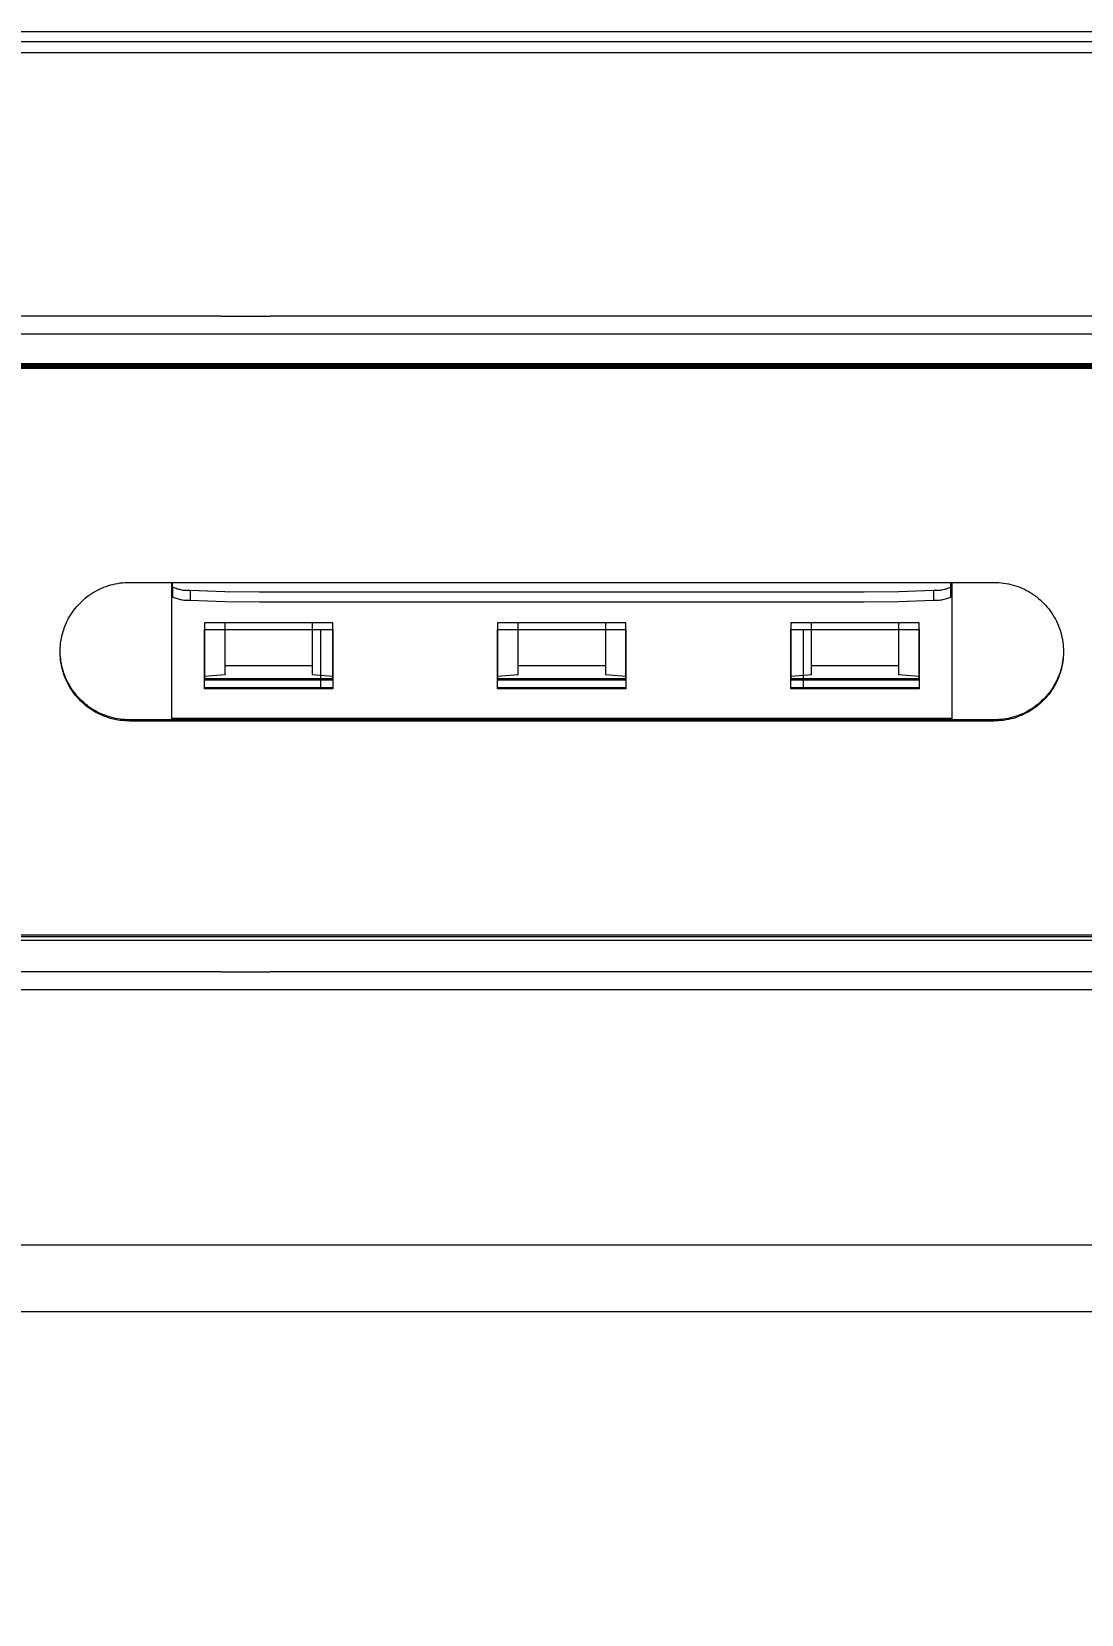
# Model space of a CAD drawing. Header units: millimetres. Extents: x -279 to 4999, y 61 to 3536.
# Drawn here: x 1380.2 to 1485.9, y 3115.2 to 3274.5 of the extents above; entities that cross this region are included whole.
import ezdxf

# ---------------------------------------------------------------- set-up
doc = ezdxf.new("R2010")
doc.units = ezdxf.units.MM
doc.layers.add('ZANO_R', color=7, linetype='Continuous', lineweight=0)
doc.layers.add('ZANO_W', color=1, linetype='Continuous', lineweight=0)
doc.styles.add('Arial', font='arial.ttf')
doc.styles.get("Standard").update_dxf_attribs({"font": 'ARIALUNI.TTF'})
doc.dimstyles.new('pl i ang', dxfattribs={"dimtxt": 50, "dimasz": 50, "dimexe": 1.25, "dimexo": 0.625, "dimgap": 10, "dimtad": 1, "dimtoh": 1, "dimtxsty": 'Standard', "dimcen": 2.5, "dimclrd": 1, "dimclre": 1, "dimclrt": 1, "dimadec": 0, "dimazin": 0, "dimtfac": 1, "dimtmove": 0, "dimatfit": 3, "dimfxl": 1, "dimarcsym": 1})

# ---------------------------------------------------------------- blocks, each defined once
blk = doc.blocks.new('*D420')
at = {"layer": 'ZANO_W', "color": 1, "lineweight": -2}
blk.add_arc((3828.64, 2822.36), 150.81, 99.5517, 164.7582, dxfattribs=at)
at = {"layer": 'ZANO_W', "color": 1}
for points in [[(3803.84, 2964.42), (3803.39, 2977.74), (3843.59, 2972.43)], [(3676.53, 2862.89), (3689.74, 2861.12), (3677.83, 2822.36)]]:
    blk.add_solid(points, dxfattribs=at)
at = {"layer": 'ZANO_W', "color": 1, "insert": (3706.83, 2956.91), "char_height": 40, "attachment_point": 5, "rotation": 42.155, "style": 'Arial'}
blk.add_mtext('96%%d', dxfattribs=at)

msp = doc.modelspace()

# ---------------------------------------------------------------- linework, layer by layer
at = {"layer": 'ZANO_R'}
for p, q in [((2672.69, 3274.48), (191.52, 3274.48)), ((2678.9, 3272.36), (188.22, 3272.36)), ((191.1, 3273.48), (2673.1, 3273.48)), ((1399.24, 3245.86), (1311.84, 3245.86)), ((1399.24, 3245.86), (1404.24, 3245.86)), ((1491.64, 3245.86), (1404.24, 3245.86)), ((1311.84, 3244.07), (1399.24, 3244.07)), ((1399.24, 3244.07), (1404.24, 3244.07)), ((1404.24, 3244.07), (1491.64, 3244.07)), ((1491.95, 3241.06), (1375.17, 3241.06)), ((1491.95, 3240.94), (1375.17, 3240.94)), ((1491.95, 3240.82), (1375.17, 3240.82)), ((1491.95, 3240.7), (1375.17, 3240.7)), ((1491.95, 3240.58), (1375.17, 3240.58)), ((1386.39, 3218.02), (1386.6, 3218.14)), ((1386.6, 3218.14), (1386.81, 3218.26)), ((1386.81, 3218.26), (1387.03, 3218.37)), ((1387.03, 3218.37), (1387.25, 3218.47)), ((1387.25, 3218.47), (1387.47, 3218.56)), ((1387.47, 3218.56), (1387.69, 3218.64)), ((1387.69, 3218.64), (1387.92, 3218.72)), ((1387.92, 3218.72), (1388.15, 3218.79)), ((1388.15, 3218.79), (1388.39, 3218.85)), ((1388.39, 3218.85), (1388.62, 3218.9)), ((1388.62, 3218.9), (1388.86, 3218.95)), ((1388.86, 3218.95), (1389.1, 3218.99)), ((1389.1, 3218.99), (1389.34, 3219.01)), ((1389.34, 3219.01), (1389.58, 3219.04)), ((1389.58, 3219.04), (1389.82, 3219.05)), ((1389.82, 3219.05), (1390.06, 3219.05)), ((1390.06, 3219.05), (1477.06, 3219.05)), ((1394.31, 3205.21), (1394.31, 3219.05)), ((1394.39, 3218.61), (1394.39, 3219.05)), ((1394.39, 3218.61), (1394.39, 3218.59)), ((1394.39, 3218.59), (1394.5, 3218.54)), ((1394.39, 3218.58), (1394.39, 3217.59)), ((1394.5, 3218.54), (1394.61, 3218.49)), ((1394.61, 3218.49), (1394.73, 3218.45)), ((1394.73, 3218.45), (1394.84, 3218.41)), ((1394.84, 3218.41), (1394.96, 3218.38)), ((1394.96, 3218.38), (1395.07, 3218.35)), ((1395.07, 3218.35), (1395.19, 3218.32)), ((1395.19, 3218.32), (1395.31, 3218.3)), ((1395.31, 3218.3), (1395.43, 3218.28)), ((1395.43, 3218.28), (1395.55, 3218.27)), ((1395.55, 3218.27), (1395.67, 3218.26)), ((1395.67, 3218.26), (1395.79, 3218.25)), ((1395.79, 3218.25), (1395.91, 3218.25)), ((1395.91, 3218.25), (1396.03, 3218.25)), ((1396.03, 3218.25), (1396.15, 3218.26)), ((1396.15, 3218.26), (1396.15, 3217.26)), ((1396.15, 3218.26), (1399.64, 3218.12)), ((1399.64, 3218.12), (1403.13, 3218.08)), ((1403.13, 3218.08), (1463.99, 3218.08)), ((1463.99, 3218.08), (1467.48, 3218.12)), ((1467.48, 3218.12), (1470.97, 3218.26)), ((1470.97, 3218.26), (1470.97, 3217.26)), ((1470.97, 3218.26), (1471.09, 3218.25)), ((1471.09, 3218.25), (1471.22, 3218.25)), ((1471.22, 3218.25), (1471.34, 3218.25)), ((1471.34, 3218.25), (1471.46, 3218.26)), ((1471.46, 3218.26), (1471.58, 3218.27)), ((1471.58, 3218.27), (1471.7, 3218.28)), ((1471.7, 3218.28), (1471.82, 3218.3)), ((1471.82, 3218.3), (1471.93, 3218.32)), ((1471.93, 3218.32), (1472.05, 3218.35)), ((1472.05, 3218.35), (1472.17, 3218.38)), ((1472.17, 3218.38), (1472.28, 3218.41)), ((1472.28, 3218.41), (1472.4, 3218.45)), ((1472.4, 3218.45), (1472.51, 3218.49)), ((1472.51, 3218.49), (1472.62, 3218.54)), ((1472.62, 3218.54), (1472.73, 3218.59)), ((1472.73, 3218.61), (1472.73, 3219.05)), ((1472.73, 3218.59), (1472.73, 3218.61)), ((1472.73, 3217.59), (1472.73, 3218.58)), ((1472.81, 3219.05), (1472.81, 3205.21)), ((1477.06, 3219.05), (1477.31, 3219.05)), ((1477.31, 3219.05), (1477.55, 3219.03)), ((1477.55, 3219.03), (1477.79, 3219.01)), ((1477.79, 3219.01), (1478.03, 3218.98)), ((1478.03, 3218.98), (1478.28, 3218.95)), ((1478.28, 3218.95), (1478.51, 3218.9)), ((1478.51, 3218.9), (1478.75, 3218.85)), ((1478.75, 3218.85), (1478.99, 3218.78)), ((1478.99, 3218.78), (1479.22, 3218.71)), ((1479.22, 3218.71), (1479.45, 3218.63)), ((1479.45, 3218.63), (1479.68, 3218.55)), ((1479.68, 3218.55), (1479.91, 3218.45)), ((1479.91, 3218.45), (1480.13, 3218.35)), ((1480.13, 3218.35), (1480.34, 3218.24)), ((1480.34, 3218.24), (1480.56, 3218.12)), ((1480.56, 3218.12), (1480.77, 3217.99)), ((1384.59, 3216.43), (1384.74, 3216.62)), ((1384.74, 3216.62), (1384.9, 3216.8)), ((1384.9, 3216.8), (1385.07, 3216.97)), ((1385.07, 3216.97), (1385.24, 3217.14)), ((1385.24, 3217.14), (1385.42, 3217.3)), ((1385.42, 3217.3), (1385.6, 3217.46)), ((1385.6, 3217.46), (1385.79, 3217.61)), ((1385.79, 3217.61), (1385.99, 3217.75)), ((1385.99, 3217.75), (1386.19, 3217.89)), ((1386.19, 3217.89), (1386.39, 3218.02)), ((1394.39, 3217.59), (1394.5, 3217.54)), ((1394.5, 3217.54), (1394.61, 3217.5)), ((1394.61, 3217.5), (1394.73, 3217.45)), ((1394.73, 3217.45), (1394.84, 3217.42)), ((1394.84, 3217.42), (1394.96, 3217.38)), ((1394.96, 3217.38), (1395.07, 3217.35)), ((1395.07, 3217.35), (1395.19, 3217.32)), ((1395.19, 3217.32), (1395.31, 3217.3)), ((1395.31, 3217.3), (1395.43, 3217.28)), ((1395.43, 3217.28), (1395.55, 3217.27)), ((1395.55, 3217.27), (1395.67, 3217.26)), ((1395.67, 3217.26), (1395.79, 3217.25)), ((1395.79, 3217.25), (1395.91, 3217.25)), ((1395.91, 3217.25), (1396.03, 3217.25)), ((1396.03, 3217.25), (1396.15, 3217.26)), ((1396.15, 3217.26), (1399.64, 3217.12)), ((1399.64, 3217.12), (1403.13, 3217.08)), ((1403.13, 3217.08), (1463.99, 3217.08)), ((1463.99, 3217.08), (1467.48, 3217.12)), ((1467.48, 3217.12), (1470.97, 3217.26)), ((1470.97, 3217.26), (1471.09, 3217.25)), ((1471.09, 3217.25), (1471.22, 3217.25)), ((1471.22, 3217.25), (1471.34, 3217.25)), ((1471.34, 3217.25), (1471.46, 3217.26)), ((1471.46, 3217.26), (1471.58, 3217.27)), ((1471.58, 3217.27), (1471.7, 3217.28)), ((1471.7, 3217.28), (1471.82, 3217.3)), ((1471.82, 3217.3), (1471.93, 3217.32)), ((1471.93, 3217.32), (1472.05, 3217.35)), ((1472.05, 3217.35), (1472.17, 3217.38)), ((1472.17, 3217.38), (1472.28, 3217.42)), ((1472.28, 3217.42), (1472.4, 3217.45)), ((1472.4, 3217.45), (1472.51, 3217.5)), ((1472.51, 3217.5), (1472.62, 3217.54)), ((1472.62, 3217.54), (1472.73, 3217.59)), ((1480.77, 3217.99), (1480.97, 3217.86)), ((1480.97, 3217.86), (1481.17, 3217.72)), ((1481.17, 3217.72), (1481.37, 3217.58)), ((1481.37, 3217.58), (1481.56, 3217.42)), ((1481.56, 3217.42), (1481.74, 3217.26)), ((1481.74, 3217.26), (1481.92, 3217.1)), ((1481.92, 3217.1), (1482.09, 3216.92)), ((1482.09, 3216.92), (1482.26, 3216.75)), ((1482.26, 3216.75), (1482.42, 3216.56)), ((1482.42, 3216.56), (1482.57, 3216.37)), ((1383.61, 3214.78), (1383.7, 3215)), ((1383.7, 3215), (1383.81, 3215.21)), ((1383.81, 3215.21), (1383.92, 3215.43)), ((1383.92, 3215.43), (1384.04, 3215.64)), ((1384.04, 3215.64), (1384.17, 3215.84)), ((1384.17, 3215.84), (1384.3, 3216.04)), ((1384.3, 3216.04), (1384.44, 3216.24)), ((1384.44, 3216.24), (1384.59, 3216.43)), ((1410.52, 3214.97), (1397.6, 3214.97)), ((1397.6, 3214.97), (1397.6, 3209.24)), ((1399.68, 3209.73), (1399.68, 3214.97)), ((1408.45, 3214.97), (1408.45, 3209.73)), ((1410.52, 3209.24), (1410.52, 3214.97)), ((1440.01, 3214.97), (1427.1, 3214.97)), ((1427.1, 3214.97), (1427.1, 3209.24)), ((1429.18, 3209.73), (1429.18, 3214.97)), ((1437.95, 3214.97), (1437.95, 3209.73)), ((1440.01, 3209.24), (1440.01, 3214.97)), ((1456.6, 3214.97), (1456.6, 3209.24)), ((1469.52, 3214.97), (1456.6, 3214.97)), ((1458.68, 3209.73), (1458.68, 3214.97)), ((1467.45, 3214.97), (1467.45, 3209.73)), ((1469.52, 3209.24), (1469.52, 3214.97)), ((1482.57, 3216.37), (1482.72, 3216.18)), ((1482.72, 3216.18), (1482.86, 3215.98)), ((1482.86, 3215.98), (1482.99, 3215.77)), ((1482.99, 3215.77), (1483.12, 3215.56)), ((1483.12, 3215.56), (1483.24, 3215.35)), ((1483.24, 3215.35), (1483.35, 3215.13)), ((1483.35, 3215.13), (1483.45, 3214.91)), ((1483.45, 3214.91), (1483.55, 3214.69)), ((1383.15, 3213.15), (1383.19, 3213.39)), ((1383.19, 3213.39), (1383.24, 3213.63)), ((1383.24, 3213.63), (1383.29, 3213.86)), ((1383.29, 3213.86), (1383.36, 3214.09)), ((1383.36, 3214.09), (1383.43, 3214.32)), ((1383.43, 3214.32), (1383.52, 3214.55)), ((1383.52, 3214.55), (1383.61, 3214.78)), ((1397.6, 3214.3), (1410.52, 3214.3)), ((1397.6, 3208.32), (1397.6, 3214.3)), ((1409.29, 3208.44), (1409.29, 3214.3)), ((1410.52, 3214.3), (1410.52, 3208.32)), ((1427.1, 3214.3), (1440.02, 3214.3)), ((1427.1, 3208.32), (1427.1, 3214.3)), ((1440.02, 3214.3), (1440.02, 3208.32)), ((1456.6, 3214.3), (1469.52, 3214.3)), ((1456.6, 3208.32), (1456.6, 3214.3)), ((1457.84, 3214.3), (1457.84, 3208.44)), ((1469.52, 3214.3), (1469.52, 3208.32)), ((1483.55, 3214.69), (1483.64, 3214.46)), ((1483.64, 3214.46), (1483.72, 3214.23)), ((1483.72, 3214.23), (1483.79, 3214)), ((1483.79, 3214), (1483.85, 3213.76)), ((1483.85, 3213.76), (1483.91, 3213.52)), ((1483.91, 3213.52), (1483.95, 3213.29)), ((1483.95, 3213.29), (1483.99, 3213.04)), ((1383.06, 3212.19), (1383.07, 3212.43)), ((1383.06, 3211.95), (1383.06, 3212.19)), ((1383.07, 3211.79), (1383.06, 3212.03)), ((1383.07, 3211.71), (1383.06, 3211.95)), ((1383.07, 3212.43), (1383.09, 3212.67)), ((1383.09, 3211.55), (1383.07, 3211.79)), ((1383.09, 3211.47), (1383.07, 3211.71)), ((1383.09, 3212.67), (1383.11, 3212.91)), ((1383.11, 3212.91), (1383.15, 3213.15)), ((1483.99, 3213.04), (1484.02, 3212.8)), ((1484.02, 3212.8), (1484.04, 3212.56)), ((1484.05, 3211.79), (1484.03, 3211.55)), ((1484.04, 3212.56), (1484.06, 3212.32)), ((1484.06, 3211.83), (1484.04, 3211.58)), ((1484.06, 3212.03), (1484.05, 3211.79)), ((1484.06, 3212.32), (1484.06, 3212.07)), ((1484.06, 3212.07), (1484.06, 3211.83)), ((1383.12, 3211.32), (1383.09, 3211.55)), ((1383.11, 3211.23), (1383.09, 3211.47)), ((1383.15, 3210.99), (1383.11, 3211.23)), ((1383.15, 3211.08), (1383.12, 3211.32)), ((1383.19, 3210.84), (1383.15, 3211.08)), ((1383.19, 3210.75), (1383.15, 3210.99)), ((1383.25, 3210.61), (1383.19, 3210.84)), ((1383.24, 3210.52), (1383.19, 3210.75)), ((1383.29, 3210.28), (1383.24, 3210.52)), ((1383.3, 3210.37), (1383.25, 3210.61)), ((1383.36, 3210.05), (1383.29, 3210.28)), ((1383.37, 3210.14), (1383.3, 3210.37)), ((1383.45, 3209.91), (1383.37, 3210.14)), ((1408.45, 3210.66), (1399.68, 3210.66)), ((1437.95, 3210.66), (1429.18, 3210.66)), ((1467.45, 3210.66), (1458.68, 3210.66)), ((1483.75, 3210.14), (1483.68, 3209.91)), ((1483.79, 3210.15), (1483.72, 3209.91)), ((1483.82, 3210.37), (1483.75, 3210.14)), ((1483.85, 3210.38), (1483.79, 3210.15)), ((1483.88, 3210.61), (1483.82, 3210.37)), ((1483.91, 3210.62), (1483.85, 3210.38)), ((1483.93, 3210.84), (1483.88, 3210.61)), ((1483.95, 3210.86), (1483.91, 3210.62)), ((1483.97, 3211.08), (1483.93, 3210.84)), ((1483.99, 3211.1), (1483.95, 3210.86)), ((1484.01, 3211.32), (1483.97, 3211.08)), ((1484.02, 3211.34), (1483.99, 3211.1)), ((1484.03, 3211.55), (1484.01, 3211.32)), ((1484.04, 3211.58), (1484.02, 3211.34)), ((1383.43, 3209.82), (1383.36, 3210.05)), ((1383.52, 3209.59), (1383.43, 3209.82)), ((1383.53, 3209.69), (1383.45, 3209.91)), ((1383.61, 3209.37), (1383.52, 3209.59)), ((1383.62, 3209.46), (1383.53, 3209.69)), ((1383.7, 3209.15), (1383.61, 3209.37)), ((1383.72, 3209.24), (1383.62, 3209.46)), ((1383.81, 3208.93), (1383.7, 3209.15)), ((1383.82, 3209.03), (1383.72, 3209.24)), ((1383.92, 3208.72), (1383.81, 3208.93)), ((1383.94, 3208.82), (1383.82, 3209.03)), ((1384.04, 3208.51), (1383.92, 3208.72)), ((1384.06, 3208.61), (1383.94, 3208.82)), ((1384.17, 3208.3), (1384.04, 3208.51)), ((1384.18, 3208.4), (1384.06, 3208.61)), ((1399.68, 3209.73), (1397.6, 3209.57)), ((1397.6, 3209.36), (1410.52, 3209.36)), ((1397.6, 3209.24), (1410.52, 3209.24)), ((1410.52, 3209.57), (1408.45, 3209.73)), ((1429.18, 3209.73), (1427.1, 3209.57)), ((1427.1, 3209.36), (1440.01, 3209.36)), ((1427.1, 3209.24), (1440.01, 3209.24)), ((1440.01, 3209.57), (1437.95, 3209.73)), ((1458.68, 3209.73), (1456.6, 3209.57)), ((1456.6, 3209.36), (1469.52, 3209.36)), ((1456.6, 3209.24), (1469.52, 3209.24)), ((1469.52, 3209.57), (1467.45, 3209.73)), ((1483.07, 3208.61), (1482.94, 3208.4)), ((1483.12, 3208.58), (1482.99, 3208.37)), ((1483.19, 3208.82), (1483.07, 3208.61)), ((1483.24, 3208.79), (1483.12, 3208.58)), ((1483.3, 3209.03), (1483.19, 3208.82)), ((1483.35, 3209.01), (1483.24, 3208.79)), ((1483.41, 3209.24), (1483.3, 3209.03)), ((1483.45, 3209.23), (1483.35, 3209.01)), ((1483.5, 3209.46), (1483.41, 3209.24)), ((1483.55, 3209.45), (1483.45, 3209.23)), ((1483.59, 3209.69), (1483.5, 3209.46)), ((1483.64, 3209.68), (1483.55, 3209.45)), ((1483.68, 3209.91), (1483.59, 3209.69)), ((1483.72, 3209.91), (1483.64, 3209.68)), ((1384.3, 3208.1), (1384.17, 3208.3)), ((1384.32, 3208.2), (1384.18, 3208.4)), ((1384.44, 3207.9), (1384.3, 3208.1)), ((1384.46, 3208.01), (1384.32, 3208.2)), ((1384.59, 3207.71), (1384.44, 3207.9)), ((1384.61, 3207.82), (1384.46, 3208.01)), ((1384.74, 3207.53), (1384.59, 3207.71)), ((1384.76, 3207.63), (1384.61, 3207.82)), ((1384.9, 3207.35), (1384.74, 3207.53)), ((1384.92, 3207.45), (1384.76, 3207.63)), ((1385.07, 3207.17), (1384.9, 3207.35)), ((1385.09, 3207.28), (1384.92, 3207.45)), ((1385.24, 3207), (1385.07, 3207.17)), ((1385.26, 3207.11), (1385.09, 3207.28)), ((1385.42, 3206.84), (1385.24, 3207)), ((1385.44, 3206.95), (1385.26, 3207.11)), ((1385.62, 3206.8), (1385.44, 3206.95)), ((1410.52, 3208.44), (1397.6, 3208.44)), ((1410.52, 3208.32), (1397.6, 3208.32)), ((1440.02, 3208.44), (1427.1, 3208.44)), ((1440.02, 3208.32), (1427.1, 3208.32)), ((1469.52, 3208.44), (1456.6, 3208.44)), ((1469.52, 3208.32), (1456.6, 3208.32)), ((1481.69, 3206.95), (1481.5, 3206.8)), ((1481.74, 3206.88), (1481.56, 3206.72)), ((1481.86, 3207.11), (1481.69, 3206.95)), ((1481.92, 3207.05), (1481.74, 3206.88)), ((1482.04, 3207.28), (1481.86, 3207.11)), ((1482.09, 3207.22), (1481.92, 3207.05)), ((1482.2, 3207.45), (1482.04, 3207.28)), ((1482.26, 3207.4), (1482.09, 3207.22)), ((1482.36, 3207.63), (1482.2, 3207.45)), ((1482.42, 3207.58), (1482.26, 3207.4)), ((1482.52, 3207.82), (1482.36, 3207.63)), ((1482.57, 3207.77), (1482.42, 3207.58)), ((1482.67, 3208.01), (1482.52, 3207.82)), ((1482.72, 3207.97), (1482.57, 3207.77)), ((1482.81, 3208.2), (1482.67, 3208.01)), ((1482.86, 3208.17), (1482.72, 3207.97)), ((1482.94, 3208.4), (1482.81, 3208.2)), ((1482.99, 3208.37), (1482.86, 3208.17)), ((1385.6, 3206.68), (1385.42, 3206.84)), ((1385.79, 3206.53), (1385.6, 3206.68)), ((1385.81, 3206.65), (1385.62, 3206.8)), ((1385.99, 3206.39), (1385.79, 3206.53)), ((1386, 3206.5), (1385.81, 3206.65)), ((1386.19, 3206.25), (1385.99, 3206.39)), ((1386.2, 3206.37), (1386, 3206.5)), ((1386.39, 3206.12), (1386.19, 3206.25)), ((1386.4, 3206.24), (1386.2, 3206.37)), ((1386.6, 3206), (1386.39, 3206.12)), ((1386.61, 3206.12), (1386.4, 3206.24)), ((1386.81, 3205.89), (1386.6, 3206)), ((1386.82, 3206), (1386.61, 3206.12)), ((1387.03, 3205.78), (1386.81, 3205.89)), ((1387.04, 3205.89), (1386.82, 3206)), ((1387.25, 3205.68), (1387.03, 3205.78)), ((1387.26, 3205.79), (1387.04, 3205.89)), ((1387.47, 3205.58), (1387.25, 3205.68)), ((1387.48, 3205.7), (1387.26, 3205.79)), ((1387.69, 3205.5), (1387.47, 3205.58)), ((1387.7, 3205.62), (1387.48, 3205.7)), ((1387.92, 3205.42), (1387.69, 3205.5)), ((1387.93, 3205.54), (1387.7, 3205.62)), ((1388.15, 3205.35), (1387.92, 3205.42)), ((1388.16, 3205.47), (1387.93, 3205.54)), ((1388.39, 3205.29), (1388.15, 3205.35)), ((1388.39, 3205.41), (1388.16, 3205.47)), ((1388.63, 3205.36), (1388.39, 3205.41)), ((1388.62, 3205.24), (1388.39, 3205.29)), ((1388.86, 3205.31), (1388.63, 3205.36)), ((1389.1, 3205.28), (1388.86, 3205.31)), ((1472.81, 3205.33), (1394.31, 3205.33)), ((1478.26, 3205.31), (1478.02, 3205.28)), ((1478.49, 3205.36), (1478.26, 3205.31)), ((1478.73, 3205.41), (1478.49, 3205.36)), ((1478.75, 3205.3), (1478.51, 3205.24)), ((1478.96, 3205.47), (1478.73, 3205.41)), ((1478.99, 3205.36), (1478.75, 3205.3)), ((1479.19, 3205.54), (1478.96, 3205.47)), ((1479.22, 3205.43), (1478.99, 3205.36)), ((1479.42, 3205.62), (1479.19, 3205.54)), ((1479.45, 3205.51), (1479.22, 3205.43)), ((1479.65, 3205.7), (1479.42, 3205.62)), ((1479.68, 3205.6), (1479.45, 3205.51)), ((1479.87, 3205.79), (1479.65, 3205.7)), ((1479.91, 3205.69), (1479.68, 3205.6)), ((1480.09, 3205.89), (1479.87, 3205.79)), ((1480.13, 3205.8), (1479.91, 3205.69)), ((1480.3, 3206), (1480.09, 3205.89)), ((1480.34, 3205.91), (1480.13, 3205.8)), ((1480.51, 3206.12), (1480.3, 3206)), ((1480.56, 3206.02), (1480.34, 3205.91)), ((1480.72, 3206.24), (1480.51, 3206.12)), ((1480.77, 3206.15), (1480.56, 3206.02)), ((1480.92, 3206.37), (1480.72, 3206.24)), ((1480.97, 3206.28), (1480.77, 3206.15)), ((1481.12, 3206.5), (1480.92, 3206.37)), ((1481.17, 3206.42), (1480.97, 3206.28)), ((1481.31, 3206.65), (1481.12, 3206.5)), ((1481.37, 3206.57), (1481.17, 3206.42)), ((1481.5, 3206.8), (1481.31, 3206.65)), ((1481.56, 3206.72), (1481.37, 3206.57)), ((1388.86, 3205.19), (1388.62, 3205.24)), ((1389.1, 3205.16), (1388.86, 3205.19)), ((1389.34, 3205.25), (1389.1, 3205.28)), ((1389.34, 3205.13), (1389.1, 3205.16)), ((1389.58, 3205.23), (1389.34, 3205.25)), ((1389.58, 3205.11), (1389.34, 3205.13)), ((1389.82, 3205.21), (1389.58, 3205.23)), ((1389.82, 3205.1), (1389.58, 3205.11)), ((1390.06, 3205.21), (1389.82, 3205.21)), ((1390.06, 3205.09), (1389.82, 3205.1)), ((1477.06, 3205.21), (1390.06, 3205.21)), ((1477.06, 3205.09), (1390.06, 3205.09)), ((1477.3, 3205.21), (1477.06, 3205.21)), ((1477.31, 3205.1), (1477.06, 3205.09)), ((1477.54, 3205.23), (1477.3, 3205.21)), ((1477.55, 3205.11), (1477.31, 3205.1)), ((1477.78, 3205.25), (1477.54, 3205.23)), ((1477.79, 3205.13), (1477.55, 3205.11)), ((1478.02, 3205.28), (1477.78, 3205.25)), ((1478.03, 3205.16), (1477.79, 3205.13)), ((1478.28, 3205.2), (1478.03, 3205.16)), ((1478.51, 3205.24), (1478.28, 3205.2)), ((1375.17, 3183.56), (1491.95, 3183.56)), ((1375.17, 3183.41), (1491.95, 3183.41)), ((1375.17, 3183.04), (1491.95, 3183.04)), ((1399.24, 3179.85), (1311.84, 3179.85)), ((1399.24, 3179.85), (1404.24, 3179.85)), ((1491.64, 3179.85), (1404.24, 3179.85)), ((1311.84, 3178.06), (1399.24, 3178.06)), ((1399.24, 3178.06), (1404.24, 3178.06)), ((1404.24, 3178.06), (1491.64, 3178.06)), ((300.22, 3152.36), (2566.9, 3152.36)), ((2573.35, 3145.62), (293.57, 3145.62))]:
    msp.add_line(p, q, dxfattribs=at)

# ---------------------------------------------------------------- dimensions: what is measured, and where the dimension line sits
at = {"layer": 'ZANO_W'}
dim = msp.add_angular_dim_2l(base=(3762.04, 2957.67), line1=((-183.02, 2822.36), (4693.28, 2822.36)), line2=((3828.7, 2823.02), (3872.52, 3262.78)), dimstyle='pl i ang', override={"dimtxt": 40, "dimasz": 40, "dimexe": 10, "dimexo": 10, "dimtoh": 0, "dimdec": 0, "dimtxsty": 'Arial', "dimtdec": 0, "dimtmove": 1}, dxfattribs=at)
dim.commit()
dim.dimension.update_dxf_attribs({"geometry": '*D420', "text_midpoint": (3706.83, 2956.91)})

doc.saveas('drawing.dxf')
